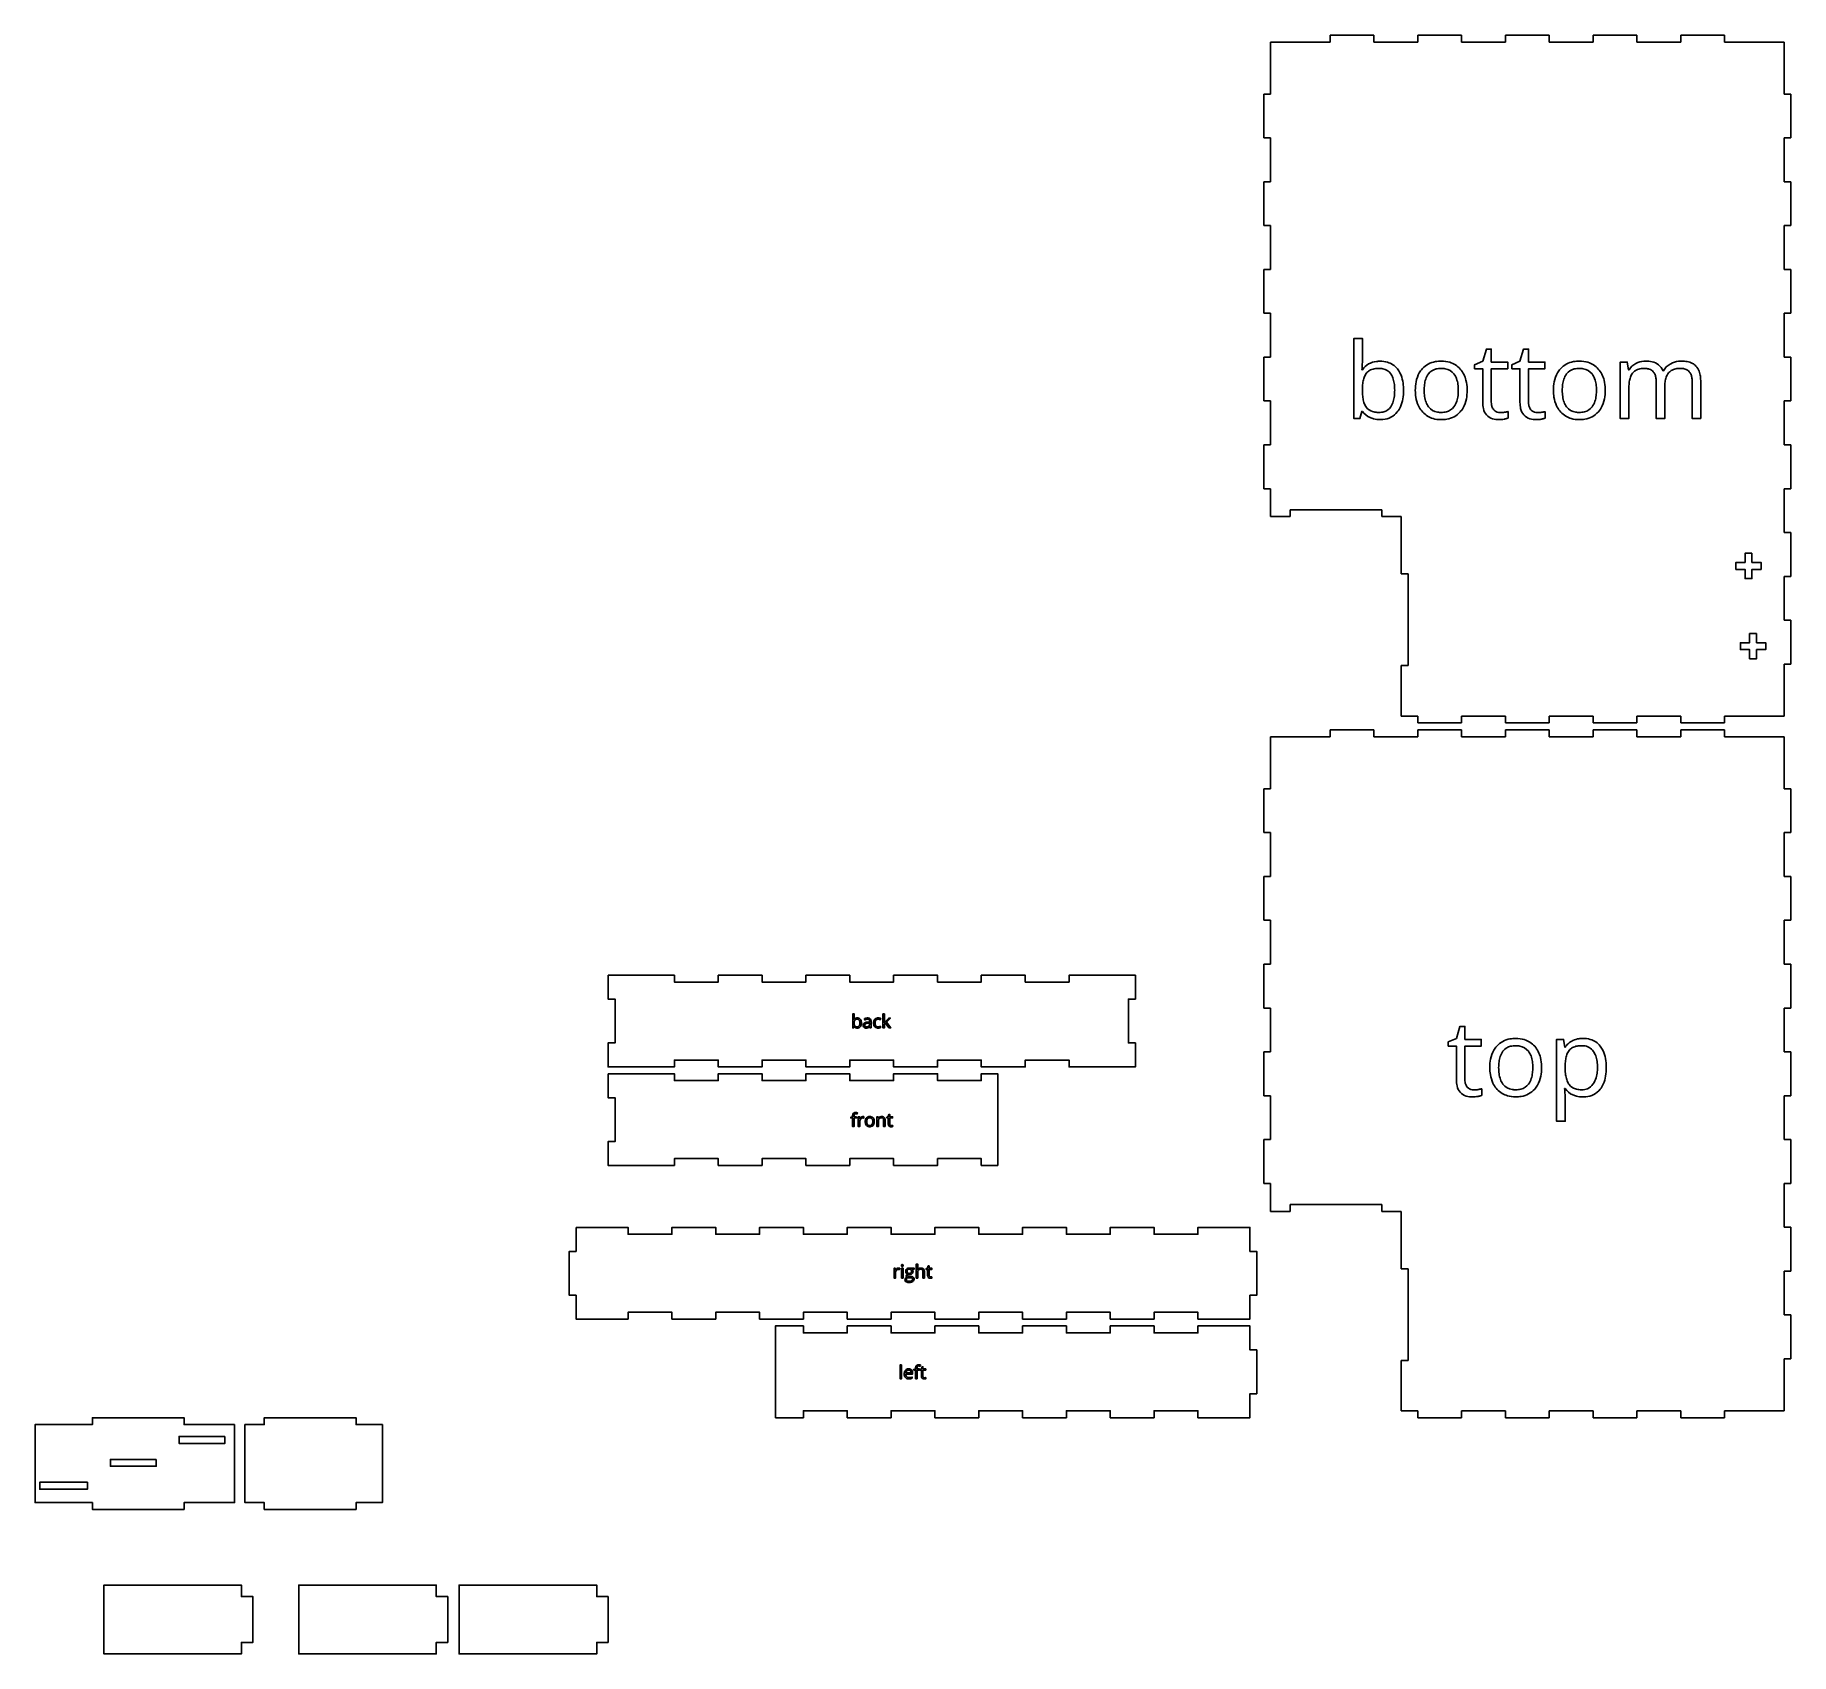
# Model space of a CAD drawing. Header units: millimetres. Extents: x 0 to 766, y -100 to 606.
import ezdxf

# ---------------------------------------------------------------- set-up
doc = ezdxf.new("R2010")
doc.units = ezdxf.units.MM
doc.layers.get('0').update_dxf_attribs({"linetype": 'CONTINUOUS'})

msp = doc.modelspace()

# ---------------------------------------------------------------- linework, layer by layer
for p, q in [((584.06, 606), (564.94, 606)), ((564.94, 606), (564.94, 603)), ((584.06, 603), (584.06, 606)), ((622.31, 606), (603.19, 606)), ((603.19, 606), (603.19, 603)), ((622.31, 603), (622.31, 606)), ((660.56, 606), (641.44, 606)), ((641.44, 606), (641.44, 603)), ((660.56, 603), (660.56, 606)), ((698.81, 606), (679.69, 606)), ((679.69, 606), (679.69, 603)), ((698.81, 603), (698.81, 606)), ((737.06, 606), (717.94, 606)), ((717.94, 606), (717.94, 603)), ((737.06, 603), (737.06, 606)), ((539, 603), (539, 580.31)), ((545.81, 603), (539, 603)), ((564.94, 603), (545.81, 603)), ((603.19, 603), (584.06, 603)), ((641.44, 603), (622.31, 603)), ((679.69, 603), (660.56, 603)), ((717.94, 603), (698.81, 603)), ((763, 603), (737.06, 603)), ((763, 580.31), (763, 603)), ((539, 580.31), (536, 580.31)), ((536, 580.31), (536, 561.19)), ((766, 580.31), (763, 580.31)), ((766, 561.19), (766, 580.31)), ((536, 561.19), (539, 561.19)), ((539, 561.19), (539, 542.06)), ((763, 542.06), (763, 561.19)), ((763, 561.19), (766, 561.19)), ((539, 542.06), (536, 542.06)), ((536, 542.06), (536, 522.94)), ((766, 542.06), (763, 542.06)), ((766, 522.94), (766, 542.06)), ((536, 522.94), (539, 522.94)), ((539, 522.94), (539, 503.81)), ((763, 503.81), (763, 522.94)), ((763, 522.94), (766, 522.94)), ((539, 503.81), (536, 503.81)), ((536, 503.81), (536, 484.69)), ((766, 503.81), (763, 503.81)), ((766, 484.69), (766, 503.81)), ((536, 484.69), (539, 484.69)), ((539, 484.69), (539, 465.56)), ((763, 465.56), (763, 484.69)), ((763, 484.69), (766, 484.69)), ((539, 465.56), (536, 465.56)), ((536, 465.56), (536, 446.44)), ((766, 465.56), (763, 465.56)), ((766, 446.44), (766, 465.56)), ((536, 446.44), (539, 446.44)), ((539, 446.44), (539, 427.31)), ((763, 427.31), (763, 446.44)), ((763, 446.44), (766, 446.44)), ((539, 427.31), (536, 427.31)), ((536, 427.31), (536, 408.19)), ((766, 427.31), (763, 427.31)), ((766, 408.19), (766, 427.31)), ((536, 408.19), (539, 408.19)), ((539, 408.19), (539, 396)), ((763, 389.06), (763, 408.19)), ((763, 408.19), (766, 408.19)), ((547.5, 396), (547.5, 399)), ((547.5, 399), (567.5, 399)), ((587.5, 399), (567.5, 399)), ((587.5, 396), (587.5, 399)), ((547.5, 396), (539, 396)), ((596, 396), (587.5, 396)), ((596, 371), (596, 396)), ((766, 389.06), (763, 389.06)), ((766, 369.94), (766, 389.06)), ((599, 371), (596, 371)), ((599, 331), (599, 371)), ((763, 350.81), (763, 369.94)), ((763, 369.94), (766, 369.94)), ((766, 350.81), (763, 350.81)), ((766, 331.69), (766, 350.81)), ((599, 331), (596, 331)), ((596, 331), (599, 331)), ((763, 309), (763, 331.69)), ((763, 331.69), (766, 331.69)), ((596, 309), (603.19, 309)), ((596, 309), (599, 309)), ((603.19, 309), (603.19, 306)), ((622.31, 306), (622.31, 309)), ((622.31, 309), (641.44, 309)), ((641.44, 309), (641.44, 306)), ((660.56, 306), (660.56, 309)), ((660.56, 309), (679.69, 309)), ((679.69, 309), (679.69, 306)), ((698.81, 306), (698.81, 309)), ((698.81, 309), (717.94, 309)), ((717.94, 309), (717.94, 306)), ((737.06, 306), (737.06, 309)), ((737.06, 309), (756.19, 309)), ((756.19, 309), (763, 309)), ((539, 300), (539, 277.31)), ((545.81, 300), (539, 300)), ((564.94, 300), (545.81, 300)), ((584.06, 303), (564.94, 303)), ((564.94, 303), (564.94, 300)), ((584.06, 300), (584.06, 303)), ((603.19, 300), (584.06, 300)), ((603.19, 306), (622.31, 306)), ((622.31, 303), (603.19, 303)), ((603.19, 303), (603.19, 300)), ((622.31, 300), (622.31, 303)), ((641.44, 300), (622.31, 300)), ((641.44, 306), (660.56, 306)), ((660.56, 303), (641.44, 303)), ((641.44, 303), (641.44, 300)), ((660.56, 300), (660.56, 303)), ((679.69, 300), (660.56, 300)), ((679.69, 306), (698.81, 306)), ((698.81, 303), (679.69, 303)), ((679.69, 303), (679.69, 300)), ((698.81, 300), (698.81, 303)), ((717.94, 300), (698.81, 300)), ((717.94, 306), (737.06, 306)), ((737.06, 303), (717.94, 303)), ((717.94, 303), (717.94, 300)), ((737.06, 300), (737.06, 303)), ((763, 300), (737.06, 300)), ((763, 277.31), (763, 300)), ((539, 277.31), (536, 277.31)), ((536, 277.31), (536, 258.19)), ((766, 277.31), (763, 277.31)), ((766, 258.19), (766, 277.31)), ((536, 258.19), (539, 258.19)), ((539, 258.19), (539, 239.06)), ((763, 239.06), (763, 258.19)), ((763, 258.19), (766, 258.19)), ((539, 239.06), (536, 239.06)), ((536, 239.06), (536, 219.94)), ((766, 239.06), (763, 239.06)), ((766, 219.94), (766, 239.06)), ((536, 219.94), (539, 219.94)), ((539, 219.94), (539, 200.81)), ((763, 200.81), (763, 219.94)), ((763, 219.94), (766, 219.94)), ((539, 200.81), (536, 200.81)), ((536, 200.81), (536, 181.69)), ((766, 200.81), (763, 200.81)), ((766, 181.69), (766, 200.81)), ((536, 181.69), (539, 181.69)), ((539, 181.69), (539, 162.56)), ((763, 162.56), (763, 181.69)), ((763, 181.69), (766, 181.69)), ((539, 162.56), (536, 162.56)), ((536, 162.56), (536, 143.44)), ((766, 162.56), (763, 162.56)), ((766, 143.44), (766, 162.56)), ((536, 143.44), (539, 143.44)), ((539, 143.44), (539, 124.31)), ((763, 124.31), (763, 143.44)), ((763, 143.44), (766, 143.44)), ((539, 124.31), (536, 124.31)), ((536, 124.31), (536, 105.19)), ((766, 124.31), (763, 124.31)), ((766, 105.19), (766, 124.31)), ((536, 105.19), (539, 105.19)), ((539, 105.19), (539, 93)), ((763, 86.06), (763, 105.19)), ((763, 105.19), (766, 105.19)), ((547.5, 93), (539, 93)), ((547.5, 93), (547.5, 96)), ((547.5, 96), (567.5, 96)), ((587.5, 96), (567.5, 96)), ((587.5, 93), (587.5, 96)), ((596, 93), (587.5, 93)), ((596, 68), (596, 93)), ((766, 86.06), (763, 86.06)), ((766, 66.94), (766, 86.06)), ((599, 68), (596, 68)), ((599, 28), (599, 68)), ((763, 47.81), (763, 66.94)), ((763, 66.94), (766, 66.94)), ((766, 47.81), (763, 47.81)), ((766, 28.69), (766, 47.81)), ((599, 28), (596, 28)), ((596, 28), (599, 28)), ((763, 6), (763, 28.69)), ((763, 28.69), (766, 28.69)), ((596, 6), (603.19, 6)), ((596, 6), (599, 6)), ((603.19, 6), (603.19, 3)), ((603.19, 3), (622.31, 3)), ((622.31, 3), (622.31, 6)), ((622.31, 6), (641.44, 6)), ((641.44, 6), (641.44, 3)), ((641.44, 3), (660.56, 3)), ((660.56, 3), (660.56, 6)), ((660.56, 6), (679.69, 6)), ((679.69, 6), (679.69, 3)), ((679.69, 3), (698.81, 3)), ((698.81, 3), (698.81, 6)), ((698.81, 6), (717.94, 6)), ((717.94, 6), (717.94, 3)), ((717.94, 3), (737.06, 3)), ((737.06, 3), (737.06, 6)), ((737.06, 6), (756.19, 6)), ((756.19, 6), (763, 6))]:
    msp.add_line(p, q)
for points in [[(579.06, 441.92), (578.79, 441.92), (578, 438.75), (575.33, 438.75), (575.33, 473.7), (579.06, 473.7), (579.06, 465.21, -0.008448), (579.02, 462.58, -0.010481), (578.89, 460.24, -0.00079), (578.88, 460.09), (579.06, 460.09, -0.221362), (585.25, 463.68, -0.030292), (586.78, 463.77, -0.071343), (589.99, 463.34, -0.156166), (594.32, 460.46, -0.09601), (596.25, 456.75, -0.050936), (596.9, 453.39, -0.02414), (597, 451.08, -0.04227), (596.71, 447.4, -0.065521), (595.66, 443.87, -0.062159), (594.3, 441.66, -0.209567), (588.02, 438.36, -0.024551), (586.78, 438.3, -0.063541), (583.94, 438.65, -0.041761), (582.39, 439.19, -0.132768)], [(642.62, 441.83), (642.62, 438.98, -0.031933), (642.19, 438.8, -0.021003), (641.66, 438.66, -0.01469), (641.06, 438.53, -0.004049), (640.84, 438.49, -0.016442), (639.78, 438.36, -0.020314), (638.84, 438.3, -0.003305), (638.71, 438.3, -0.074754), (635.84, 438.69, -0.284364), (631.86, 443.09, -0.058941), (631.57, 445.83), (631.57, 460.47), (628.04, 460.47), (628.04, 462.27), (631.57, 463.82), (633.14, 469.07), (635.3, 469.07), (635.3, 463.37), (642.44, 463.37), (642.44, 460.47), (635.3, 460.47), (635.3, 445.98, 0.044137), (635.41, 444.66, 0.070976), (635.82, 443.37, 0.066766), (636.36, 442.57, 0.179728), (638.48, 441.44, 0.038699), (639.25, 441.38, 0.036766), (641.05, 441.51, 0.002586), (641.16, 441.52, 0.00677), (641.7, 441.62, 0.009346), (642.18, 441.71, 0.013055), (642.57, 441.81, 0.002322)], [(658.86, 441.83), (658.86, 438.98, -0.031933), (658.43, 438.8, -0.021003), (657.9, 438.66, -0.01469), (657.3, 438.53, -0.004049), (657.08, 438.49, -0.016442), (656.02, 438.36, -0.020314), (655.08, 438.3, -0.003305), (654.95, 438.3, -0.074754), (652.08, 438.69, -0.284364), (648.1, 443.09, -0.058941), (647.81, 445.83), (647.81, 460.47), (644.28, 460.47), (644.28, 462.27), (647.81, 463.82), (649.38, 469.07), (651.54, 469.07), (651.54, 463.37), (658.68, 463.37), (658.68, 460.47), (651.54, 460.47), (651.54, 445.98, 0.044137), (651.65, 444.66, 0.070976), (652.06, 443.37, 0.066766), (652.59, 442.57, 0.179728), (654.72, 441.44, 0.038699), (655.49, 441.38, 0.036766), (657.29, 441.51, 0.002586), (657.4, 441.52, 0.00677), (657.94, 441.62, 0.009346), (658.42, 441.71, 0.013055), (658.81, 441.81, 0.002322)], [(586.25, 460.65, 0.04873), (584.22, 460.47, 0.084074), (582.18, 459.72, 0.097543), (580.74, 458.46, 0.078341), (579.82, 456.7, 0.045151), (579.31, 454.66, 0.029587), (579.08, 452.3, 0.010581), (579.06, 451.08, 0.025886), (579.18, 448.53, 0.037597), (579.56, 446.33, 0.061508), (580.31, 444.4, 0.03932), (580.79, 443.66, 0.156755), (583.53, 441.81, 0.059893), (585.57, 441.45, 0.01603), (586.33, 441.42, 0.072015), (588.45, 441.71, 0.180079), (591.46, 443.93, 0.074118), (592.51, 446.22, 0.044622), (593, 448.62, 0.029361), (593.14, 451.13, 0.02855), (593.01, 453.64, 0.043113), (592.55, 455.95, 0.070967), (591.63, 458.04, 0.012309), (591.46, 458.29, 0.195559), (587.99, 460.48, 0.051081)], [(624.42, 447.34, 0.048952), (624.77, 451.08, 0.006764), (624.76, 451.67, 0.0557), (624.26, 455.46, 0.120876), (621.72, 460.38, 0.140847), (617.19, 463.3, 0.074519), (613.51, 463.82, 0.045162), (610.91, 463.59, 0.170966), (605.16, 460.46, 0.052639), (603.89, 458.7, 0.082032), (602.49, 454.83, 0.048662), (602.15, 451.08, 0.040683), (602.38, 448.06, 0.071711), (603.54, 444.3, 0.012175), (603.81, 443.77, 0.135566), (607.49, 439.85, 0.063052), (609.88, 438.79, 0.073762), (613.36, 438.3, 0.043893), (615.88, 438.51, 0.17229), (621.73, 441.68, 0.050713), (622.97, 443.38, 0.083801)], [(606.01, 451.08, 0.035839), (606.19, 448.38, 0.053868), (606.81, 445.91, 0.073561), (607.9, 443.89, 0.196233), (611.88, 441.55, 0.042543), (613.45, 441.42, 0.066759), (615.73, 441.71, 0.167644), (619, 443.88, 0.085863), (620.25, 446.31, 0.049749), (620.78, 448.8, 0.02909), (620.9, 451.08, 0.03575), (620.73, 453.73, 0.05383), (620.12, 456.18, 0.076109), (619, 458.21, 0.187338), (615.19, 460.49, 0.047912), (613.4, 460.65, 0.062914), (611.19, 460.39, 0.171128), (607.87, 458.25, 0.085169), (606.68, 455.93, 0.04848), (606.16, 453.56, 0.031591)], [(684.69, 447.34, 0.048952), (685.03, 451.08, 0.006764), (685.02, 451.67, 0.0557), (684.52, 455.46, 0.120876), (681.98, 460.38, 0.140847), (677.45, 463.3, 0.074519), (673.78, 463.82, 0.045162), (671.17, 463.59, 0.170966), (665.42, 460.46, 0.052639), (664.15, 458.7, 0.082032), (662.75, 454.83, 0.048662), (662.41, 451.08, 0.040683), (662.64, 448.06, 0.071711), (663.8, 444.3, 0.012175), (664.07, 443.77, 0.135566), (667.76, 439.85, 0.063052), (670.14, 438.79, 0.073762), (673.62, 438.3, 0.043893), (676.15, 438.51, 0.17229), (682, 441.68, 0.050713), (683.23, 443.38, 0.083801)], [(666.27, 451.08, 0.035839), (666.45, 448.38, 0.053868), (667.07, 445.91, 0.073561), (668.16, 443.89, 0.196233), (672.14, 441.55, 0.042543), (673.71, 441.42, 0.066759), (675.99, 441.71, 0.167644), (679.27, 443.88, 0.085863), (680.51, 446.31, 0.049749), (681.04, 448.8, 0.02909), (681.16, 451.08, 0.03575), (680.99, 453.73, 0.05383), (680.38, 456.18, 0.076109), (679.27, 458.21, 0.187338), (675.45, 460.49, 0.047912), (673.66, 460.65, 0.062914), (671.45, 460.39, 0.171128), (668.14, 458.25, 0.085169), (666.94, 455.93, 0.04848), (666.42, 453.56, 0.031591)], [(726.67, 438.75), (722.94, 438.75), (722.94, 454.77, 0.036897), (722.83, 456.38, 0.055946), (722.45, 457.87, 0.084476), (721.68, 459.18, 0.141157), (719.86, 460.36, 0.059487), (718.42, 460.63, 0.018564), (717.78, 460.65, 0.051244), (715.82, 460.46, 0.090923), (713.79, 459.67, 0.078389), (712.63, 458.65, 0.088339), (711.59, 456.76, 0.050894), (711.12, 454.76, 0.03407), (710.97, 452.53, 0.000466), (710.97, 452.5), (710.97, 438.75), (707.24, 438.75), (707.24, 454.77, 0.036897), (707.13, 456.38, 0.055946), (706.75, 457.87, 0.084476), (705.98, 459.18, 0.139821), (704.19, 460.35, 0.059394), (702.75, 460.62, 0.01988), (702.05, 460.65, 0.052084), (700.14, 460.46, 0.095897), (698.08, 459.63, 0.081337), (696.92, 458.55, 0.080082), (695.99, 456.79, 0.045512), (695.51, 454.83, 0.030754), (695.31, 452.54, 0.008411), (695.29, 451.67), (695.29, 438.75), (691.56, 438.75), (691.56, 463.37), (694.6, 463.37), (695.2, 460), (695.38, 460, -0.142416), (698.36, 462.81, -0.103661), (701.86, 463.79, -0.018838), (702.66, 463.82, -0.056758), (705.41, 463.53, -0.110854), (708.28, 462.21, -0.12849), (710.21, 459.64), (710.39, 459.64, -0.135111), (713.32, 462.55, -0.007875), (713.58, 462.69, -0.096755), (717.04, 463.75, -0.02768), (718.34, 463.82, -0.045603), (720.69, 463.62, -0.075165), (723.02, 462.84, -0.080431), (724.59, 461.67, -0.104023), (725.97, 459.42, -0.054422), (726.52, 457.19, -0.034833), (726.67, 454.81)], [(357.36, 173.55), (357.31, 173.55), (357.17, 173), (356.71, 173), (356.71, 179.08), (357.36, 179.08), (357.36, 177.6, -0.008448), (357.35, 177.14, -0.010481), (357.33, 176.74, -0.00079), (357.32, 176.71), (357.36, 176.71, -0.221362), (358.43, 177.34, -0.030292), (358.7, 177.35, -0.071343), (359.26, 177.28, -0.156166), (360.01, 176.78, -0.09601), (360.34, 176.13, -0.050936), (360.46, 175.55, -0.02414), (360.48, 175.14, -0.04227), (360.43, 174.5, -0.065521), (360.24, 173.89, -0.062159), (360.01, 173.51, -0.209567), (358.91, 172.93, -0.024552), (358.7, 172.92, -0.063541), (358.2, 172.98, -0.041761), (357.94, 173.08, -0.132767)], [(358.61, 176.81, 0.04873), (358.25, 176.78, 0.084074), (357.9, 176.65, 0.097543), (357.65, 176.43, 0.078341), (357.49, 176.12, 0.045151), (357.4, 175.77, 0.029587), (357.36, 175.36, 0.01058), (357.36, 175.14, 0.025886), (357.38, 174.7, 0.037597), (357.44, 174.32, 0.061508), (357.57, 173.98, 0.03932), (357.66, 173.85, 0.156755), (358.13, 173.53, 0.059893), (358.49, 173.47, 0.01603), (358.62, 173.46, 0.072015), (358.99, 173.51, 0.180079), (359.51, 173.9, 0.074118), (359.7, 174.3, 0.044622), (359.78, 174.72, 0.029361), (359.8, 175.15, 0.02855), (359.78, 175.59, 0.043113), (359.7, 175.99, 0.070967), (359.54, 176.35, 0.012308), (359.51, 176.4, 0.195559), (358.91, 176.78, 0.051081)], [(364.72, 173), (364.24, 173), (364.11, 173.61), (364.08, 173.61, -0.03039), (363.86, 173.37, -0.043681), (363.63, 173.17, -0.045165), (363.44, 173.06, -0.054304), (363.13, 172.97, -0.03702), (362.81, 172.93, -0.013943), (362.65, 172.92, -0.051239), (362.24, 172.96, -0.090088), (361.81, 173.13, -0.043818), (361.65, 173.25, -0.155565), (361.33, 173.81, -0.057437), (361.29, 174.18, -0.30033), (361.93, 175.24, -0.068713), (362.52, 175.45, -0.040325), (363.23, 175.54, -0.005207), (363.36, 175.54), (364.09, 175.57), (364.09, 175.83, 0.036276), (364.07, 176.1, 0.055807), (364.01, 176.35, 0.092057), (363.87, 176.58, 0.124151), (363.6, 176.75, 0.058629), (363.36, 176.81, 0.028477), (363.18, 176.82, 0.058176), (362.69, 176.76, 0.038457), (362.23, 176.6, 0.016372), (361.97, 176.49), (361.77, 176.98, -0.052312), (362.35, 177.22, -0.00887), (362.46, 177.25, -0.063706), (363.22, 177.35, -0.038228), (363.64, 177.32, -0.05907), (364.02, 177.22, -0.089358), (364.35, 177.01, -0.120309), (364.62, 176.6, -0.058288), (364.71, 176.23, -0.029922), (364.72, 175.92)], [(368.91, 177.14), (368.71, 176.59, 0.028604), (368.4, 176.69, 0.011648), (368.25, 176.73, 0.019352), (368.04, 176.77, 0.025386), (367.85, 176.78, 0.010036), (367.8, 176.79, 0.104431), (367.21, 176.68, 0.209078), (366.63, 176.03, 0.065522), (366.51, 175.47, 0.024544), (366.49, 175.12, 0.036539), (366.52, 174.66, 0.054408), (366.63, 174.24, 0.070896), (366.81, 173.91, 0.195924), (367.48, 173.51, 0.044244), (367.75, 173.49, 0.070029), (368.5, 173.6, 0.027581), (368.85, 173.72), (368.85, 173.14, -0.065154), (368.4, 172.98, -0.041868), (367.95, 172.93, -0.012649), (367.77, 172.92, -0.061446), (367.18, 172.99, -0.153935), (366.33, 173.49, -0.11004), (365.94, 174.21, -0.055745), (365.83, 174.84, -0.017641), (365.82, 175.11, -0.04572), (365.88, 175.76, -0.07439), (366.09, 176.41, -0.061296), (366.34, 176.77, -0.162063), (367.26, 177.3, -0.054988), (367.81, 177.36, -0.053183), (368.43, 177.29, -0.014305), (368.61, 177.25, -0.020266), (368.77, 177.2, -0.029167), (368.91, 177.14, -0.001131)], [(370.48, 175.19), (370.51, 175.19, -0.010403), (370.6, 175.32, -0.008305), (370.74, 175.49, -0.005194), (370.87, 175.64, -0.004128), (371.02, 175.82), (372.4, 177.28), (373.17, 177.28), (371.44, 175.46), (373.29, 173), (372.51, 173), (371, 175.02), (370.51, 174.6), (370.51, 173), (369.87, 173), (369.87, 179.08), (370.51, 179.08), (370.51, 175.86, -0.007064), (370.51, 175.73, -0.003605), (370.5, 175.62, -0.003746), (370.49, 175.43, -0.002667), (370.48, 175.21, -0.000155)], [(364.07, 174.72), (364.07, 175.11), (363.43, 175.08, 0.020036), (363.05, 175.05, 0.028984), (362.72, 174.99, 0.045601), (362.44, 174.9, 0.035322), (362.31, 174.84, 0.228317), (361.98, 174.34, 0.039263), (361.97, 174.18, 0.057888), (361.99, 173.96, 0.130461), (362.13, 173.69, 0.029131), (362.18, 173.64, 0.107261), (362.45, 173.5, 0.054656), (362.68, 173.46, 0.01737), (362.78, 173.46, 0.05443), (363.16, 173.5, 0.108402), (363.63, 173.71, 0.029976), (363.73, 173.79, 0.146053), (364.03, 174.33, 0.058381), (364.07, 174.71, 0.000794)], [(631.1, 146.44), (631.1, 143.59, -0.031933), (630.66, 143.42, -0.021003), (630.14, 143.27, -0.01469), (629.54, 143.14, -0.004049), (629.31, 143.11, -0.016442), (628.26, 142.97, -0.020314), (627.32, 142.92, -0.003305), (627.19, 142.92, -0.074754), (624.32, 143.3, -0.284364), (620.34, 147.7, -0.058941), (620.05, 150.44), (620.05, 165.08), (616.52, 165.08), (616.52, 166.88), (620.05, 168.43), (621.62, 173.69), (623.78, 173.69), (623.78, 167.98), (630.92, 167.98), (630.92, 165.08), (623.78, 165.08), (623.78, 150.6, 0.044137), (623.89, 149.28, 0.070976), (624.3, 147.98, 0.066766), (624.83, 147.18, 0.179728), (626.96, 146.05, 0.038699), (627.73, 145.99, 0.036766), (629.52, 146.12, 0.002586), (629.64, 146.14, 0.00677), (630.18, 146.23, 0.009346), (630.65, 146.33, 0.013055), (631.05, 146.43, 0.002322)], [(656.92, 151.95, 0.048952), (657.27, 155.7, 0.006764), (657.26, 156.29, 0.0557), (656.76, 160.08, 0.120876), (654.22, 164.99, 0.140847), (649.69, 167.92, 0.074519), (646.01, 168.43, 0.045162), (643.41, 168.21, 0.170966), (637.66, 165.07, 0.052639), (636.39, 163.32, 0.082032), (634.99, 159.44, 0.048662), (634.65, 155.7, 0.040683), (634.88, 152.67, 0.071711), (636.04, 148.91, 0.012175), (636.31, 148.38, 0.135566), (639.99, 144.46, 0.063052), (642.38, 143.41, 0.073762), (645.86, 142.92, 0.043893), (648.38, 143.13, 0.17229), (654.23, 146.3, 0.050713), (655.47, 148, 0.083801)], [(638.51, 155.7, 0.035839), (638.69, 153, 0.053868), (639.31, 150.52, 0.073561), (640.4, 148.51, 0.196233), (644.38, 146.16, 0.042543), (645.95, 146.04, 0.066759), (648.23, 146.32, 0.167644), (651.51, 148.5, 0.085863), (652.75, 150.92, 0.049749), (653.28, 153.42, 0.02909), (653.4, 155.7, 0.03575), (653.23, 158.35, 0.05383), (652.62, 160.79, 0.076109), (651.51, 162.83, 0.187338), (647.69, 165.1, 0.047912), (645.9, 165.26, 0.062914), (643.69, 165, 0.171128), (640.38, 162.86, 0.085169), (639.18, 160.54, 0.04848), (638.66, 158.18, 0.031591)], [(667.53, 146.53), (667.26, 146.53, -0.018554), (667.49, 143.92, -0.012522), (667.53, 142.44), (667.53, 132.31), (663.8, 132.31), (663.8, 167.98), (666.83, 167.98), (667.35, 164.61), (667.53, 164.61, -0.054872), (668.98, 166.26, -0.073923), (670.88, 167.53, -0.075083), (673.55, 168.31, -0.03536), (675.26, 168.43, -0.07162), (678.49, 168, -0.158337), (682.82, 165.08, -0.094411), (684.73, 161.35, -0.052549), (685.39, 157.81, -0.021826), (685.48, 155.7, -0.04227), (685.19, 152.02, -0.065521), (684.13, 148.48, -0.062159), (682.77, 146.27, -0.209567), (676.5, 142.97, -0.024551), (675.26, 142.92, -0.063541), (672.42, 143.26, -0.041761), (670.87, 143.8, -0.132768)], [(667.53, 156.53), (667.53, 155.7, 0.025886), (667.65, 153.15, 0.037597), (668.04, 150.95, 0.061508), (668.78, 149.01, 0.03932), (669.26, 148.27, 0.156755), (672, 146.42, 0.059893), (674.04, 146.06, 0.01603), (674.81, 146.04, 0.09989), (677.25, 146.5, 0.13606), (679.66, 148.43, 0.008089), (679.81, 148.62, 0.081227), (681.04, 151.25, 0.048821), (681.53, 153.91, 0.02303), (681.61, 155.74, 0.035577), (681.44, 158.41, 0.053156), (680.84, 160.86, 0.069922), (679.81, 162.8, 0.220681), (675.56, 165.22, 0.026391), (674.72, 165.26, 0.046983), (672.71, 165.09, 0.079163), (670.74, 164.4, 0.098348), (669.26, 163.17, 0.081812), (668.26, 161.35, 0.04784), (667.75, 159.34, 0.031592), (667.54, 157.1, 0.006026)], [(358.37, 134.26), (358.37, 133.76), (357.28, 133.76), (357.28, 129.98), (356.63, 129.98), (356.63, 133.76), (355.87, 133.76), (355.87, 134.05), (356.63, 134.28), (356.63, 134.52, -0.057139), (356.7, 135.12, -0.116097), (356.96, 135.68, -0.182476), (357.66, 136.07, -0.044805), (358.01, 136.1, -0.035522), (358.31, 136.08, -0.0248), (358.61, 136.02, -0.01221), (358.81, 135.96), (358.64, 135.44, 0.020208), (358.4, 135.51, 0.028384), (358.17, 135.55, 0.029316), (358, 135.56, 0.060873), (357.79, 135.54, 0.1834), (357.46, 135.32, 0.074801), (357.36, 135.12, 0.043403), (357.31, 134.9, 0.029616), (357.28, 134.63, 0.007966), (357.28, 134.54), (357.28, 134.26)], [(361.62, 134.29), (361.53, 133.69, 0.018288), (361.32, 133.73, 0.024454), (361.13, 133.75, 0.011443), (361.06, 133.75, 0.21007), (360.23, 133.39, 0.014037), (360.17, 133.33, 0.156527), (359.81, 132.49, 0.027922), (359.8, 132.28), (359.8, 129.98), (359.15, 129.98), (359.15, 134.26), (359.69, 134.26), (359.76, 133.47), (359.79, 133.47, -0.048862), (360.04, 133.82, -0.066349), (360.37, 134.11, -0.152847), (361.11, 134.34, -0.022413), (361.37, 134.33, -0.028533)], [(366.06, 131.47, 0.048952), (366.12, 132.12, 0.006763), (366.11, 132.23, 0.0557), (366.03, 132.89, 0.120876), (365.59, 133.74, 0.140847), (364.8, 134.25, 0.074519), (364.16, 134.34, 0.045162), (363.71, 134.3, 0.170966), (362.71, 133.75, 0.052639), (362.49, 133.45, 0.082032), (362.24, 132.77, 0.048662), (362.18, 132.12, 0.040683), (362.22, 131.6, 0.071711), (362.42, 130.94, 0.012174), (362.47, 130.85, 0.135566), (363.11, 130.17, 0.063052), (363.53, 129.99, 0.073762), (364.13, 129.9, 0.043893), (364.57, 129.94, 0.17229), (365.59, 130.49, 0.050713), (365.8, 130.78, 0.0838)], [(362.85, 132.12, 0.035839), (362.88, 131.65, 0.053868), (362.99, 131.22, 0.073561), (363.18, 130.87, 0.196233), (363.87, 130.47, 0.042543), (364.15, 130.44, 0.066759), (364.54, 130.49, 0.167644), (365.11, 130.87, 0.085863), (365.33, 131.29, 0.049749), (365.42, 131.73, 0.02909), (365.44, 132.12, 0.03575), (365.41, 132.58, 0.05383), (365.31, 133.01, 0.076109), (365.11, 133.36, 0.187339), (364.45, 133.76, 0.047912), (364.14, 133.79, 0.062914), (363.75, 133.74, 0.171128), (363.18, 133.37, 0.08517), (362.97, 132.97, 0.04848), (362.88, 132.55, 0.031591)], [(370.83, 129.98), (370.18, 129.98), (370.18, 132.75, 0.039361), (370.16, 133.04, 0.061885), (370.08, 133.31, 0.085904), (369.94, 133.53, 0.123491), (369.64, 133.72, 0.058038), (369.38, 133.78, 0.026759), (369.2, 133.79, 0.047065), (368.83, 133.76, 0.078889), (368.47, 133.63, 0.090342), (368.21, 133.42, 0.088204), (368.03, 133.1, 0.0499), (367.94, 132.75, 0.031187), (367.9, 132.37, 0.008476), (367.9, 132.22), (367.9, 129.98), (367.25, 129.98), (367.25, 134.26), (367.78, 134.26), (367.88, 133.67), (367.92, 133.67, -0.134798), (368.43, 134.14, -0.007854), (368.47, 134.16, -0.092867), (369.1, 134.33, -0.020742), (369.28, 134.34, -0.042766), (369.71, 134.3, -0.068412), (370.13, 134.17, -0.080106), (370.44, 133.96, -0.114885), (370.71, 133.54, -0.056228), (370.81, 133.14, -0.032511), (370.83, 132.77)], [(374.13, 130.51), (374.13, 130.02, -0.031934), (374.06, 129.99, -0.021004), (373.96, 129.96, -0.01469), (373.86, 129.94, -0.004046), (373.82, 129.93, -0.016442), (373.64, 129.91, -0.020314), (373.47, 129.9, -0.003304), (373.45, 129.9, -0.074754), (372.95, 129.97, -0.284364), (372.26, 130.73, -0.058941), (372.21, 131.21), (372.21, 133.76), (371.6, 133.76), (371.6, 134.07), (372.21, 134.34), (372.48, 135.25), (372.86, 135.25), (372.86, 134.26), (374.1, 134.26), (374.1, 133.76), (372.86, 133.76), (372.86, 131.24, 0.044137), (372.88, 131.01, 0.070976), (372.95, 130.78, 0.066765), (373.04, 130.64, 0.179729), (373.41, 130.45, 0.038699), (373.54, 130.44, 0.036767), (373.86, 130.46, 0.002585), (373.88, 130.46, 0.00677), (373.97, 130.48, 0.009346), (374.05, 130.49, 0.013056), (374.12, 130.51, 0.002319)], [(377.94, 69.48, 0.041515), (377.94, 69.36, 0.023951), (377.94, 69.29, 0.05771), (377.96, 69.17, 0.118804), (378.04, 69.04, 0.108504), (378.18, 68.95, 0.087919), (378.32, 68.93, 0.199375), (378.59, 69.04, 0.081565), (378.65, 69.12, 0.076237), (378.69, 69.24, 0.046086), (378.7, 69.36, 0.023713), (378.7, 69.43, 0.057867), (378.67, 69.55, 0.125984), (378.59, 69.69, 0.196723), (378.32, 69.79, 0.016558), (378.29, 69.79, 0.180047), (378.04, 69.69, 0.096859), (377.98, 69.59, 0.06591)], [(387.97, 63.92), (387.33, 63.92), (387.33, 66.69, 0.039361), (387.31, 66.98, 0.061885), (387.23, 67.25, 0.085904), (387.09, 67.47, 0.123491), (386.79, 67.66, 0.058038), (386.53, 67.72, 0.026759), (386.34, 67.73, 0.047017), (385.97, 67.7, 0.078604), (385.61, 67.57, 0.092835), (385.36, 67.36, 0.086979), (385.17, 67.04, 0.049672), (385.08, 66.68, 0.030642), (385.05, 66.3, 0.008356), (385.04, 66.16), (385.04, 63.92), (384.4, 63.92), (384.4, 70), (385.04, 70), (385.04, 68.16, -0.009604), (385.04, 67.94, -0.012705), (385.03, 67.74, -0.01305), (385.01, 67.61), (385.05, 67.61, -0.123409), (385.51, 68.05, -0.016376), (385.6, 68.1, -0.086227), (386.14, 68.26, -0.031003), (386.4, 68.27, -0.042207), (386.85, 68.24, -0.06678), (387.27, 68.11, -0.081657), (387.58, 67.9, -0.116348), (387.86, 67.46, -0.057543), (387.96, 67.06, -0.030465), (387.97, 66.71)], [(391.28, 64.46), (391.28, 63.96, -0.031934), (391.2, 63.93, -0.021004), (391.11, 63.91, -0.01469), (391, 63.88, -0.004046), (390.96, 63.88, -0.016442), (390.78, 63.85, -0.020314), (390.62, 63.84, -0.003304), (390.6, 63.84, -0.074754), (390.1, 63.91, -0.284364), (389.4, 64.68, -0.058941), (389.35, 65.15), (389.35, 67.7), (388.74, 67.7), (388.74, 68.01), (389.35, 68.28), (389.63, 69.2), (390, 69.2), (390, 68.2), (391.24, 68.2), (391.24, 67.7), (390, 67.7), (390, 65.18, 0.044137), (390.02, 64.95, 0.070976), (390.09, 64.72, 0.066765), (390.19, 64.59, 0.179729), (390.56, 64.39, 0.038699), (390.69, 64.38, 0.036767), (391, 64.4, 0.002585), (391.02, 64.4, 0.00677), (391.12, 64.42, 0.009346), (391.2, 64.44, 0.013056), (391.27, 64.45, 0.002319)], [(377.19, 68.23), (377.1, 67.63, 0.018288), (376.89, 67.67, 0.024454), (376.7, 67.69, 0.011443), (376.63, 67.69, 0.21007), (375.8, 67.33, 0.014037), (375.74, 67.27, 0.156527), (375.38, 66.44, 0.027922), (375.37, 66.22), (375.37, 63.92), (374.72, 63.92), (374.72, 68.2), (375.26, 68.2), (375.33, 67.41), (375.37, 67.41, -0.048862), (375.61, 67.76, -0.066349), (375.94, 68.05, -0.152847), (376.68, 68.28, -0.022413), (376.94, 68.27, -0.028533)], [(382.04, 68.2), (383.52, 68.2), (383.52, 67.79), (382.72, 67.7, -0.03885), (382.82, 67.56, -0.027749), (382.89, 67.41, -0.009157), (382.92, 67.34, -0.061761), (382.99, 67.04, -0.031305), (383.01, 66.84, -0.078837), (382.94, 66.38, -0.13824), (382.58, 65.84, -0.112569), (382.01, 65.54, -0.055578), (381.54, 65.47, -0.012925), (381.4, 65.46, -0.028995), (381.16, 65.48, -0.016992), (381.04, 65.5, 0.048104), (380.85, 65.38, 0.083321), (380.7, 65.21, 0.143756), (380.62, 64.95, 0.083384), (380.64, 64.84, 0.177857), (380.76, 64.69, 0.007092), (380.77, 64.69, 0.060167), (380.87, 64.64, 0.035133), (380.99, 64.62, 0.022487), (381.13, 64.6, 0.013067), (381.26, 64.6), (382.02, 64.6, -0.038117), (382.42, 64.57, -0.058416), (382.81, 64.47, -0.0702), (383.09, 64.31, -0.191114), (383.44, 63.7, -0.043615), (383.46, 63.46, -0.088339), (383.38, 62.97, -0.160886), (382.91, 62.39, -0.004304), (382.89, 62.37, -0.071127), (382.39, 62.15, -0.043667), (381.84, 62.03, -0.029952), (381.23, 62, -0.033638), (380.74, 62.03, -0.050203), (380.29, 62.13, -0.066666), (379.93, 62.31, -0.120657), (379.6, 62.67, -0.111895), (379.48, 63.12, -0.013283), (379.48, 63.2, -0.18811), (379.73, 63.87, -0.107476), (380.12, 64.15, -0.051664), (380.43, 64.26, -0.12682), (380.17, 64.47, -0.007465), (380.16, 64.49, -0.145728), (380.05, 64.81, -0.012889), (380.04, 64.85, -0.082047), (380.08, 65.09, -0.073606), (380.17, 65.26, -0.04988), (380.29, 65.4, -0.033367), (380.44, 65.52, -0.018084), (380.56, 65.6, -0.141924), (380.07, 66, -0.014906), (380.02, 66.07, -0.12853), (379.82, 66.71, -0.015904), (379.81, 66.82, -0.059693), (379.86, 67.26, -0.153938), (380.24, 67.9, -0.110926), (380.76, 68.19, -0.056381), (381.23, 68.27, -0.017843), (381.43, 68.28, -0.033172), (381.76, 68.26, -0.03737)], [(381.81, 64.02), (381.04, 64.02, 0.045311), (380.77, 64, 0.074369), (380.5, 63.91, 0.057974), (380.35, 63.81, 0.16845), (380.13, 63.42, 0.05295), (380.1, 63.2, 0.095033), (380.15, 62.96, 0.149973), (380.36, 62.7, 0.015011), (380.4, 62.68, 0.067207), (380.65, 62.57, 0.040432), (380.92, 62.51, 0.029395), (381.23, 62.5, 0.000413), (381.24, 62.5, 0.024454), (381.66, 62.52, 0.035165), (382.03, 62.58, 0.05556), (382.36, 62.69, 0.023549), (382.45, 62.74, 0.076071), (382.66, 62.92, 0.185629), (382.84, 63.4, 0.049977), (382.82, 63.58, 0.088699), (382.76, 63.75, 0.116449), (382.62, 63.88, 0.064937), (382.48, 63.95, 0.03571), (382.29, 63.99, 0.022512), (382.08, 64.01, 0.01586)], [(380.46, 66.83, 0.052807), (380.48, 66.57, 0.096336), (380.6, 66.28, 0.060461), (380.71, 66.15, 0.116023), (381.05, 65.97, 0.05693), (381.33, 65.92, 0.013165), (381.42, 65.92, 0.066208), (381.79, 65.97, 0.285344), (382.32, 66.5, 0.066903), (382.37, 66.84, 0.069324), (382.32, 67.23, 0.285395), (381.76, 67.77, 0.063762), (381.4, 67.81, 0.051303), (381.13, 67.78, 0.091499), (380.83, 67.66, 0.054488), (380.7, 67.56, 0.120206), (380.51, 67.25, 0.05741), (380.46, 66.97, 0.020716)], [(382.81, 22.41), (382.81, 22), (379.86, 22, 0.042157), (379.91, 21.57, 0.067415), (380.05, 21.14, 0.07107), (380.24, 20.86, 0.154253), (380.86, 20.51, 0.05635), (381.26, 20.47, 0.096336), (382.54, 20.72, 0.005829), (382.63, 20.76), (382.63, 20.18, -0.024369), (382.27, 20.04, -0.025712), (381.98, 19.96, -0.025116), (381.71, 19.92, -0.01772), (381.42, 19.9, -0.008841), (381.24, 19.9, -0.063248), (380.61, 19.98, -0.14343), (379.74, 20.48, -0.127066), (379.28, 21.32, -0.057373), (379.19, 21.97, -0.0079), (379.19, 22.08, -0.049916), (379.25, 22.76, -0.086514), (379.53, 23.49, -0.038421), (379.7, 23.73, -0.212841), (380.91, 24.33, -0.017253), (381.07, 24.34, -0.071385), (381.62, 24.26, -0.144177), (382.34, 23.81, -0.129656), (382.75, 22.98, -0.05424)], [(379.88, 22.53), (382.12, 22.53, 0.040374), (382.09, 22.88, 0.063541), (381.99, 23.23, 0.070914), (381.84, 23.47, 0.178767), (381.31, 23.77, 0.046477), (381.06, 23.8, 0.07329), (380.69, 23.74, 0.138103), (380.24, 23.46, 0.098435), (379.98, 23.03, 0.053266), (379.89, 22.64, 0.011375)], [(385.85, 24.26), (385.85, 23.76), (384.76, 23.76), (384.76, 19.98), (384.11, 19.98), (384.11, 23.76), (383.34, 23.76), (383.34, 24.05), (384.11, 24.28), (384.11, 24.52, -0.057139), (384.17, 25.12, -0.116097), (384.43, 25.68, -0.182476), (385.14, 26.07, -0.044805), (385.49, 26.1, -0.035522), (385.78, 26.08, -0.0248), (386.09, 26.02, -0.01221), (386.28, 25.96), (386.12, 25.44, 0.020208), (385.87, 25.51, 0.028384), (385.64, 25.55, 0.029316), (385.47, 25.56, 0.060873), (385.26, 25.54, 0.1834), (384.93, 25.32, 0.074801), (384.83, 25.12, 0.043403), (384.78, 24.9, 0.029616), (384.76, 24.63, 0.007966), (384.76, 24.54), (384.76, 24.26)], [(388.6, 20.51), (388.6, 20.02, -0.031934), (388.52, 19.99, -0.021004), (388.43, 19.96, -0.01469), (388.32, 19.94, -0.004046), (388.29, 19.93, -0.016442), (388.1, 19.91, -0.020314), (387.94, 19.9, -0.003304), (387.92, 19.9, -0.074754), (387.42, 19.97, -0.284364), (386.72, 20.73, -0.058941), (386.67, 21.21), (386.67, 23.76), (386.06, 23.76), (386.06, 24.07), (386.67, 24.34), (386.95, 25.25), (387.32, 25.25), (387.32, 24.26), (388.56, 24.26), (388.56, 23.76), (387.32, 23.76), (387.32, 21.24, 0.044137), (387.34, 21.01, 0.070976), (387.41, 20.78, 0.066765), (387.51, 20.64, 0.179729), (387.88, 20.45, 0.038699), (388.01, 20.44, 0.036767), (388.32, 20.46, 0.002585), (388.34, 20.46, 0.00677), (388.44, 20.48, 0.009346), (388.52, 20.49, 0.013056), (388.59, 20.51, 0.002319)]]:
    msp.add_lwpolyline(points, format="xyb", close=True)
for points in [[(749, 380), (746, 380), (746, 376), (742, 376), (742, 373), (746, 373), (746, 369), (749, 369), (749, 373), (753, 373), (753, 376), (749, 376)], [(751, 345), (748, 345), (748, 341), (744, 341), (744, 338), (748, 338), (748, 334), (751, 334), (751, 338), (755, 338), (755, 341), (751, 341)], [(596, 331), (596, 309)], [(250, 196), (250, 185.56), (253, 185.56), (253, 166.44), (250, 166.44), (250, 156), (278.94, 156), (278.94, 159), (298.06, 159), (298.06, 156), (317.19, 156), (317.19, 159), (336.31, 159), (336.31, 156), (355.44, 156), (355.44, 159), (374.56, 159), (374.56, 156), (393.69, 156), (393.69, 159), (412.81, 159), (412.81, 156), (431.94, 156), (431.94, 159), (451.06, 159), (451.06, 156), (470.19, 156), (480, 156), (480, 166.44), (477, 166.44), (477, 185.56), (480, 185.56), (480, 196), (451.06, 196), (451.06, 193), (431.94, 193), (431.94, 196), (412.81, 196), (412.81, 193), (393.69, 193), (393.69, 196), (374.56, 196), (374.56, 193), (355.44, 193), (355.44, 196), (336.31, 196), (336.31, 193), (317.19, 193), (317.19, 196), (298.06, 196), (298.06, 193), (278.94, 193), (278.94, 196), (259.81, 196)], [(250, 153), (250, 142.56), (253, 142.56), (253, 123.44), (250, 123.44), (250, 113), (278.94, 113), (278.94, 116), (298.06, 116), (298.06, 113), (317.19, 113), (317.19, 116), (336.31, 116), (336.31, 113), (355.44, 113), (355.44, 116), (374.56, 116), (374.56, 113), (393.69, 113), (393.69, 116), (412.81, 116), (412.81, 113), (420, 113), (420, 153), (412.81, 153), (412.81, 150), (393.69, 150), (393.69, 153), (374.56, 153), (374.56, 150), (355.44, 150), (355.44, 153), (336.31, 153), (336.31, 150), (317.19, 150), (317.19, 153), (298.06, 153), (298.06, 150), (278.94, 150), (278.94, 153), (259.81, 153)], [(236, 86), (236, 75.56), (233, 75.56), (233, 56.44), (236, 56.44), (236, 46), (258.69, 46), (258.69, 49), (277.81, 49), (277.81, 46), (296.94, 46), (296.94, 49), (316.06, 49), (316.06, 46), (335.19, 46), (335.19, 49), (354.31, 49), (354.31, 46), (373.44, 46), (373.44, 49), (392.56, 49), (392.56, 46), (411.69, 46), (411.69, 49), (430.81, 49), (430.81, 46), (449.94, 46), (449.94, 49), (469.06, 49), (469.06, 46), (488.19, 46), (488.19, 49), (507.31, 49), (507.31, 46), (530, 46), (530, 56.44), (533, 56.44), (533, 75.56), (530, 75.56), (530, 86), (507.31, 86), (507.31, 83), (488.19, 83), (488.19, 86), (469.06, 86), (469.06, 83), (449.94, 83), (449.94, 86), (430.81, 86), (430.81, 83), (411.69, 83), (411.69, 86), (392.56, 86), (392.56, 83), (373.44, 83), (373.44, 86), (354.31, 86), (354.31, 83), (335.19, 83), (335.19, 86), (316.06, 86), (316.06, 83), (296.94, 83), (296.94, 86), (277.81, 86), (277.81, 83), (258.69, 83), (258.69, 86)], [(378.64, 68.2), (378.64, 63.92), (377.99, 63.92), (377.99, 68.2)], [(323, 3), (335.19, 3), (335.19, 6), (354.31, 6), (354.31, 3), (373.44, 3), (373.44, 6), (392.56, 6), (392.56, 3), (411.69, 3), (411.69, 6), (430.81, 6), (430.81, 3), (449.94, 3), (449.94, 6), (469.06, 6), (469.06, 3), (488.19, 3), (488.19, 6), (507.31, 6), (507.31, 3), (530, 3), (530, 13.44), (533, 13.44), (533, 32.56), (530, 32.56), (530, 43), (507.31, 43), (507.31, 40), (488.19, 40), (488.19, 43), (469.06, 43), (469.06, 40), (449.94, 40), (449.94, 43), (430.81, 43), (430.81, 40), (411.69, 40), (411.69, 43), (392.56, 43), (392.56, 40), (373.44, 40), (373.44, 43), (354.31, 43), (354.31, 40), (335.19, 40), (335.19, 43), (323, 43)], [(378.05, 26.06), (378.05, 19.98), (377.4, 19.98), (377.4, 26.06)], [(596, 28), (596, 6)], [(87, 0), (87, -34), (65, -34), (65, -37), (25, -37), (25, -34), (0, -34), (0, 0), (25, 0), (25, 3), (65, 3), (65, 0)], [(151.5, 0), (151.5, -34), (140, -34), (140, -37), (100, -37), (100, -34), (91.5, -34), (91.5, 0), (100, 0), (100, 3), (140, 3), (140, 0)], [(82.84, -5.18), (62.84, -5.18), (62.84, -8.18), (82.84, -8.18)], [(52.84, -15.18), (32.84, -15.18), (32.84, -18.18), (52.84, -18.18)], [(22.84, -25.18), (2, -25.18), (2, -28.18), (22.84, -28.18)], [(90, -70), (30, -70), (30, -100), (90, -100), (90, -95), (95, -95), (95, -75), (90, -75)], [(95, -95), (90, -95), (90, -100), (30, -100), (30, -70), (90, -70), (90, -75), (95, -75)], [(180, -75), (180, -95), (175, -95), (175, -100), (115, -100), (115, -70), (175, -70), (175, -75)], [(115, -70), (115, -100), (175, -100), (175, -95), (180, -95), (180, -75), (175, -75), (175, -70)], [(245, -70), (185, -70), (185, -100), (245, -100), (245, -95), (250, -95), (250, -75), (245, -75)], [(250, -75), (250, -95), (245, -95), (245, -100), (185, -100), (185, -70), (245, -70), (245, -75)]]:
    msp.add_lwpolyline(points, close=True)

doc.saveas('drawing.dxf')
